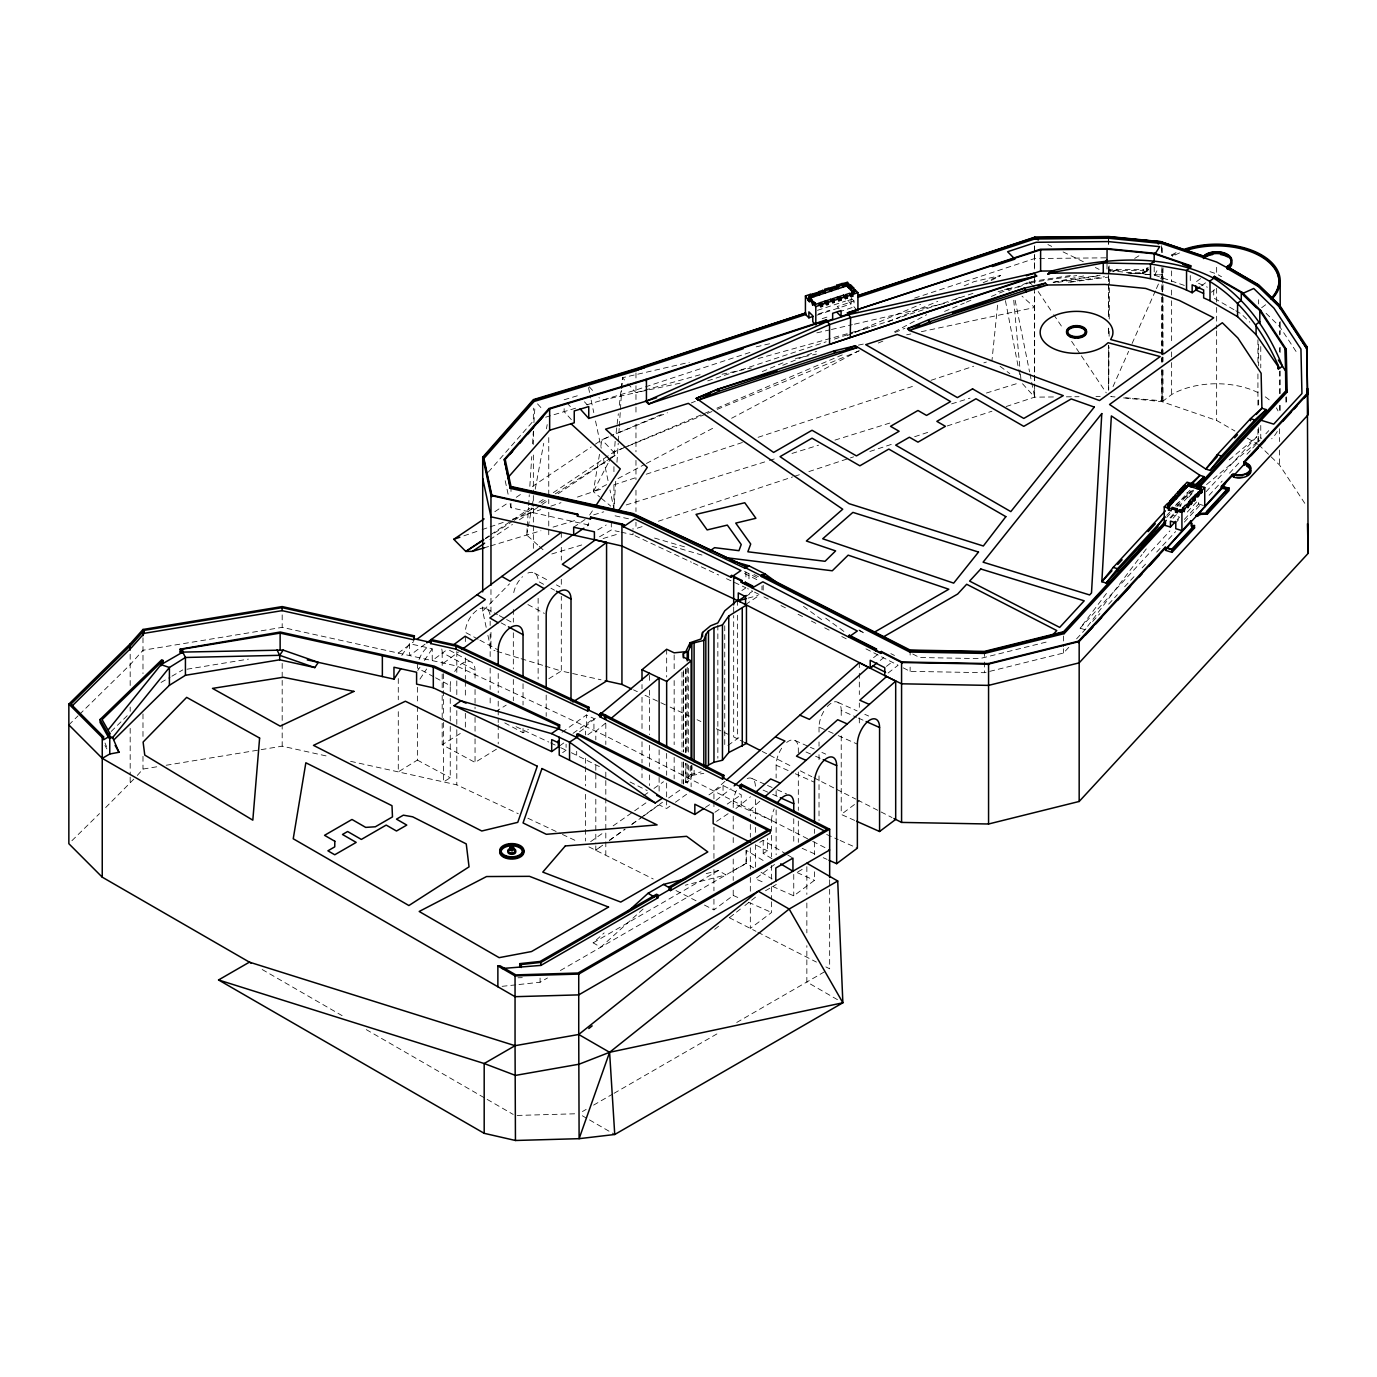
<?xml version="1.0" encoding="UTF-8"?>
<svg xmlns="http://www.w3.org/2000/svg" width="1377" height="1377" viewBox="0 0 1377 1377"><rect width="100%" height="100%" fill="white"/><g stroke="black" fill="none" stroke-linecap="round" stroke-linejoin="round"><path stroke-width="0.75" stroke-dasharray="5 3.75" d="M1034.592 283.042L1034.592 278.756M1034.626 255.244L1034.609 270.202L1034.643 254.263M1034.626 246.69L1034.626 253.093L1034.643 245.76M1108.605 271.82L1108.623 265.365M1162.016 370.895L1161.878 400.776L1123.563 397.643M1162.068 362.358L1162.395 294.076M1162.412 291.941L1162.463 281.269M1162.463 279.135L1162.395 269.272M1108.657 390.018L1108.657 345.231L1108.657 390.018L1109.036 347.004M1109.122 336.263L1109.156 329.809M1109.242 319.068L1109.569 276.089M537.736 544.965L526.702 535.033L527.116 528.716M527.253 526.599L528.475 507.562M528.613 505.445L529.284 494.825M529.835 486.322L531.746 456.596M532.555 443.859L533.381 431.104M533.915 422.619L535.016 405.63M615.726 481.296L613.935 508.767L609.994 489.954M616.965 462.259L618.221 443.239M618.359 441.122L619.185 428.454M619.323 426.336L620.287 411.534M620.425 409.417L621.681 390.397M621.819 388.28L622.507 377.728L689.361 362.289M997.585 305.143L992.008 360.189L983.866 362.857M615.158 441.328L613.935 458.248M616.139 432.843L618.342 413.771M619.323 405.286L621.027 390.448M621.285 388.314L622.507 377.728L626.535 382.186M599.494 454.307L593.332 491.658L599.666 496.925M600.871 445.993L601.904 439.779L613.781 434.719L601.904 439.779L592.971 445.769M526.702 535.033L527.873 528.785M528.252 526.702L531.729 507.958M532.124 505.875L533.674 497.545M535.223 489.196L543.726 443.36M546.428 428.781L547.203 424.615M1154.597 275.211L1158.401 267.981M1109.69 272.612L1110.499 269.858L1143.616 269.324L1142.669 273.541L1142.652 272.612L1128.056 273.214M1129.966 273.662L1142.394 273.472L1143.616 269.324M1143.598 272.543L1142.394 273.472L1142.652 272.612M1142.394 273.472L1144.287 272.818L1144.511 271.062M1143.34 273.403L1145.457 271.458M1144.287 271.82L1146.163 271.682L1147.041 267.758L1148.108 267.895M1146.163 271.183L1147.041 267.758M1147.11 270.615L1148.108 267.396M1145.216 272.25L1147.11 271.114L1147.936 267.379M1113.012 386.61L1128.624 351.324M1132.101 343.475L1155.544 290.547M1156.422 288.585L1159.882 280.753M1160.759 278.791L1162.498 274.866L1154.029 274.712L1162.498 274.866M690.152 766.197L690.152 774.717L685.746 782.618L685.746 763.306M687.209 763.925L687.209 783.238L691.822 775.44L691.822 766.92M608.049 463.274L593.332 491.658L577.152 497.183M609.03 461.398L613.935 451.931L621.853 448.575M401.791 655.469L409.606 643.713L432.24 648.722L432.24 660.599L445.408 650.856M417.713 670.565L419.951 667.208M424.409 660.478L432.24 648.722M419.951 679.085L426.646 668.998M589.649 514.998L593.177 509.679M587.996 524.809L587.256 525.911L588.668 524.964L588.668 521.005M1085.024 629.702L1080.102 628.187L1108.588 590.63M1087.623 626.294L1141.998 554.587M1143.289 552.883L1147.161 547.753M488.336 472.087L533.347 420.914L533.347 408.143M105.65 807.559L135.875 777.058M137.287 775.458L142.984 769.072L157.753 766.628M1166.784 515.325L1169.693 512.192M1175.476 505.91L1189.969 490.212M1166.68 517.425L1171.018 512.726M1176.801 506.461L1191.26 490.78M1193.601 490.78L1180.571 504.894L1180.571 506.375L1175.665 504.86L1193.498 489.885M1188.626 497.286L1194.427 491.004M1173.445 514.103L1169.176 518.733L1169.985 517.494M1170.794 518.096L1173.393 515.273L1179.555 517.167L1176.939 519.99M1173.032 518.286L1176.939 514.051M1175.786 522.761L1178.626 519.663M1080.102 628.187L1169.882 530.92M1187.267 512.089L1198.851 499.541M1206.097 491.692L1256.771 436.767L1261.693 438.282M1184.34 519.439L1198.592 503.982L1198.592 500.023M903.26 667.862L910.128 671.356L984.4 672.699L1063.509 653.025L1069.327 646.725M1076.607 638.842L1086.797 627.792M1092.615 621.492L1099.896 613.591M1108.64 604.142L1117.367 594.675M1124.648 586.774L1134.837 575.741M1142.118 567.858L1147.936 561.541M1156.68 552.074L1175.597 531.574M1184.34 522.107L1201.811 503.173M1209.092 495.29L1222.191 481.089M1229.472 473.206L1241.125 460.589M1246.942 454.272L1251.314 449.539M1252.76 447.973L1260.041 440.072M1265.876 433.772L1268.785 430.622M486.184 627.292L482.707 611.147L509.524 583.814M68.85 724.887L78.041 715.851M79.573 714.353L130.178 664.643L142.984 650.254L282.182 627.361L456.803 666.038L605.811 736.006L810.846 840.435M111.158 731.48L127.786 715.145M71.914 840.693L99.505 813.583M643.093 909.009L600.751 947.204L593.16 942.832L604.142 932.935M724.973 781.344L713.94 791.087L713.94 799.572M715.988 800.398L730.98 788.694M735.955 808.471L750.517 796.767M759.777 801.259L750.327 809.607L750.327 815.976M685.746 782.618L687.14 781.413M605.553 723.097L595.811 731.325L595.811 739.81M1229.196 459.918L1256.771 436.767M1206.545 484.584L1260.075 439.659M595.329 718.278L585.466 726.454L585.466 734.939M714.663 929.355L719.689 925.378M729.758 917.443L734.802 913.485M736.471 912.159L743.184 906.875M744.871 905.55L749.897 901.574M751.584 900.248L758.297 894.964M873.552 657.672L878.56 653.782M880.23 660.409L883.569 657.827M886.444 666.382L893.105 661.201M888.113 673.009L898.114 665.229L862.673 647.19M1261.642 307.76L1265.756 304.661M1258.044 392.617A63.549 36.697 0 0 0 1171.638 394.545L1162.119 401.74L1162.119 369.759M704.456 905.068L713.94 909.887L733.218 895.446L733.218 889.008M774.528 864.463L755.405 878.801L764.992 883.053M854.652 820.417L841.227 814.444L859.317 800.88M771.568 901.78L771.568 912.486L750.327 928.408L750.327 902.951M772.669 886.461L793.754 895.842L814.478 880.316L814.478 871.779M1200.572 278.584L1195.873 282.061L1207.371 287.208M1201.484 285.814L1206.562 282.044M1211.364 292.165L1214.738 289.669M398.28 653.077L413.702 641.665M425.097 644.126L409.606 655.59L409.606 643.713M443.549 663.112L458.489 652.061M595.811 845.891L595.811 850.125L602.713 845.185M609.598 840.228L625.089 829.092M631.991 824.152L638.876 819.195M640.598 817.955L657.827 805.579M595.811 850.125L602.661 845.237M609.512 840.366L624.9 829.367M631.75 824.479L642.009 817.163M643.73 815.941L659.118 804.943L666.657 808.471L673.646 803.497M675.401 802.24L691.116 791.035M562.057 732.271L586.413 714.973L593.935 718.519L593.935 730.43L586.981 735.37M573.039 733.339L593.935 718.519M563.795 742.943L558.58 746.661L566.085 750.207L566.085 744.251M579.459 731.841L586.413 726.901L586.413 714.973M562.659 752.634L566.085 750.207M643.782 795.579L649.049 791.878M653.989 788.419L663.507 781.757M590.664 841.622L604.503 831.915M613.161 825.856L649.496 800.381M727.917 745.405L738.829 737.745M659.549 804.357L662.492 802.275M668.585 798.006L680.238 789.847M573.675 527.219L585.328 519.301M494.825 511.71L509.111 502.123M516.237 497.321L521.59 493.723M532.314 486.529L591.198 446.974M485.444 538.252L489.007 535.86M490.797 534.655L530.059 508.285M538.975 502.278L544.328 498.698M553.261 492.691L613.935 451.931L625.846 447.026M489.851 539.646L512.433 524.465M519.387 519.783L540.386 505.634M542.159 504.447L549.199 499.713M558.012 493.792L609.082 459.419M610.837 458.231L616.121 454.668L601.904 439.779M745.559 604.572L758.383 595.966M749.467 593.349L752.668 591.215L747.608 588.65M708.931 794.873L723.045 785.492L741.222 794.753L741.222 804.977M705.403 807.438L714.233 801.569M714.904 812.258L720.171 808.764M727.194 804.099L741.222 794.753M716.66 821.312L728.949 813.136M741.876 590.544L745.473 588.203M745.559 596.654L751.962 592.454M485.496 538.768L492.656 534.156M494.446 533.002L512.347 521.487M514.137 520.334L533.811 507.665M540.972 503.053L546.342 499.593M555.292 493.844L608.961 459.281M610.751 458.128L616.121 454.668M417.369 706.521L417.369 760.087L398.28 771.895L398.28 708.243M496.443 749.191L475.048 762.428L442.189 744.716L461.777 732.598M495.513 711.72L506.202 705.11M548.821 678.723L561.3 671.012L601.026 679.808M450.245 726.367L450.245 777.781L443.549 781.912L443.549 718.278M504.774 722.891L523.036 732.736L528.372 729.431M1112.909 271.768L1120.155 267.327M1134.665 258.428L1140.104 255.089M765.492 890.764L776.284 884.482M797.868 871.899L805.046 867.699M161.04 682.458L170.094 677.243M171.901 676.193L182.762 669.91M597.79 529.852L606.241 524.981M599.477 536.806L611.302 529.973L619.202 531.729M690.152 774.717L701.048 771.895M759.777 842.311L763.202 840.314L785.94 853.929M593.16 942.832L718.381 870.539L725.972 874.911L685.316 885.187M518.974 984.503L540.077 982.249L547.461 977.98M560.405 970.51L746.059 863.327L753.667 867.871M771.946 858.646L763.202 853.413L767.54 850.917L767.54 838.438M582.454 1111.549L586.172 1109.397M593.607 1105.111L612.18 1094.371M614.039 1093.304L718.14 1033.215M736.729 1022.474L825.942 970.974M732.289 871.28L746.3 863.465L746.3 850.366L764.734 861.4M606.586 484.618L593.332 491.658L603.505 488.301M617.946 478.594L644.47 464.514M646.364 463.498L714.56 427.318M731.6 418.264L858.508 350.911M894.499 331.805L926.704 314.713M955.122 299.635L962.695 295.607M991.113 280.529L1000.58 275.503L974.055 281.631L964.158 285.831M661.287 414.546L615.76 433.893L667.484 412.756M762.238 371.635L785.992 361.549M847.354 335.472L853.292 332.941M855.272 332.098L920.611 304.334M623.833 447.732L708.948 411.551M716.866 408.194L843.55 354.354M895.016 332.477L904.913 328.277M944.519 311.443L964.313 303.043M966.293 302.2L972.231 299.67M1027.328 282.664L1008.498 290.685M1017.861 287.38L1029.221 282.681L1033.301 286.95M691.34 402.927L695.316 401.292M782.756 365.249L816.544 351.342M888.079 321.857L937.771 301.374M983.195 282.664L1000.58 275.503M627.843 446.2L705.351 414.27M707.33 413.444L715.283 410.174M717.279 409.348L862.346 349.569M878.251 343.028L884.223 340.567M991.371 296.416L1012.611 287.655L1004.453 289.549M691.822 775.44L703.802 773.323M463.894 535.825L480.074 530.317M482.105 529.629L488.164 527.546M490.195 526.857L504.343 522.021M512.433 519.267L540.748 509.61M550.852 506.151L560.973 502.708M817.456 310.341L845.547 301.081M847.75 300.634L851.812 299.291M857.32 310.307L854.015 306.951L854.015 301.012L837.164 306.572L841.072 310.531M818.42 313.973L829.642 310.273M816.905 315.161L851.003 303.921L851.003 299.962M839.041 311.89L854.015 306.951M822.155 318.672L829.642 316.211M749.88 352.443L635.967 390.001L586.843 404.804M914.638 298.103L1034.643 258.532L1108.657 257.809M707.709 380.861L826.166 341.789M834.324 339.103L852.707 333.027M854.756 332.356L899.68 317.536M901.728 316.865L973.212 293.301M613.66 484.945L636.036 477.578M646.209 474.222L745.886 441.346M758.09 437.318L914.707 385.68M930.99 380.31L973.694 366.213M642.078 526.599L635.967 528.613L635.967 522.21M658.344 521.229L792.584 476.958M794.632 476.287L800.726 474.273M808.867 471.588L853.62 456.837M869.885 451.467L894.293 443.428M914.638 436.716L930.904 431.345M947.187 425.975L991.922 411.224M1006.174 406.525L1034.643 397.144L1055.798 396.937M626.208 504.946L767.419 461.088M769.468 460.452L777.644 457.904M791.982 453.446L818.575 445.184M834.944 440.106L890.213 422.928M951.593 403.857L970.01 398.142M986.397 393.047L1019.135 382.875M564.14 399.76L578.667 395.388M545.671 417.197L576.843 407.816M484.532 547.719L488.542 546.514M490.556 545.912L540.903 530.765M553.072 527.098L577.411 519.766M593.642 514.878L603.78 511.814M551.816 553.967L582.609 544.69M603.126 538.51L619.547 533.553M700.118 374.733L635.967 392.617L601.542 400.363L598.978 397.54M758.073 358.588L869.816 327.451M998.118 291.7L1012.611 287.655M748.141 598.134L758.004 595.432M706.194 873.62L718.381 870.539M1046.107 642.112L979.77 658.602L919.612 657.517L912.4 653.851M756.231 346.849L770.862 343.475M816.836 332.855L829.367 329.964M831.45 329.482L852.346 324.662M854.446 324.18L948.46 302.475M680.031 383.202L635.967 392.617L627.895 383.684M721.996 374.251L751.377 367.986M795.441 358.571L816.423 354.096M858.387 345.128L864.687 343.785M906.651 334.835L910.851 333.94M921.333 331.702L1034.643 307.501L1022.044 296.158M1053.061 282.337L1085.902 275.469M186.997 669.222L248.376 659.118M166.187 765.251L282.182 746.179L327.795 756.283M1057.846 282.388L1100.12 275.486M1070.411 275.538L1029.239 281.855L1029.239 282.853L1076.762 275.555M1053.612 282.285L1100.137 275.245M1068.414 282.165L1104.423 276.708M1070.531 282.147L1108.657 277.052M502.106 986.328L516.874 984.744M1148.057 270.047L1147.11 271.114M1146.163 270.684L1148.057 269.548M1148.246 269.393L1146.387 270.46L1148.263 269.858M517.993 977.79L522.279 977.653M517.167 1115.439L576.602 1113.752M1108.588 274.109L1108.485 270.753L1143.616 270.322M1066.366 396.834L1072.717 396.765M1074.817 396.748L1079.052 396.714M1095.972 396.542L1100.206 396.507M1145.664 274.591L1151.981 274.694L1145.561 274.574M1108.485 269.754L1110.499 269.858L1110.499 270.839M1109.053 270.632L1148.057 274.471M1123.563 397.884L1161.878 401.654L1216.648 420.467L1234.911 431.001M1147.041 268.257L1147.936 268.377M615.089 515.807L629.874 519.095M510.11 503.603L511.005 507.752L588.668 524.964M621.182 532.159L633.007 534.775L633.007 528.389M350.601 761.326L456.803 784.856L518.251 813.704M654.54 538.046L687.398 547.702M672.01 546.256L702.804 555.31M487.923 635.365L490.969 649.479L494.98 650.719M496.994 651.338L519.095 658.103M521.108 658.705L543.209 665.47M545.223 666.089L561.3 671.012L561.3 596.361M1198.592 503.982L1204.737 505.875M1181.001 505.325L1177.955 504.395L1177.955 510.333M1209.935 271.63L1216.648 273.937L1216.648 264.849M1184.323 285.418L1154.201 275.073L1154.201 266.553M837.973 702.39L857.148 710.911M864.808 714.319L868.646 716.023M827.25 706.573A18.194 9.054 -66 0 1 841.227 710.446L856.563 717.262M858.473 718.123L864.24 720.687M823.756 711.375A18.194 9.054 -66 0 0 819.022 727.09L826.699 730.498M828.61 731.359L836.287 734.767M838.197 735.611L857.372 744.131M795.063 740.499L808.488 746.472M810.399 747.315L814.237 749.019M821.914 752.427L825.752 754.131M805.993 751.98L813.652 755.388M815.58 756.231L821.329 758.796M781.671 748.193A18.194 9.054 -66 0 0 776.129 765.199L793.376 772.876M795.304 773.736L814.478 782.256M752.169 778.607L765.578 784.58M767.505 785.441L775.165 788.849M777.093 789.692L786.68 793.961M763.082 790.088L770.741 793.496M772.669 794.357L778.418 796.904M826.699 834.496L838.197 839.609M840.125 840.469L857.372 848.146M736.471 790.381A18.194 9.054 -66 0 0 733.218 803.325L771.568 820.365L771.568 833.223M802.154 848.335L815.58 854.291M823.239 857.699L827.078 859.403M797.214 872.639L814.478 880.316M733.218 895.446L740.895 898.854M748.554 902.262L771.568 912.486M634.952 535.705L691.409 562.212M693.354 563.124L718.656 575.001M726.454 578.667L745.921 587.807M633.506 689.86L637.344 691.684M645.056 695.299L668.172 706.16M670.1 707.055L689.378 716.109M697.072 719.723L700.927 721.531M716.35 728.76L729.827 735.094M516.031 726.677L548.735 742.031M550.662 742.926L556.428 745.645M527.856 818.213L560.508 833.55M562.418 834.445L577.789 841.657M588.926 846.889L653.232 878.974M571.386 752.72L599.563 766.696M1047.914 244.555L1051.718 246.397M1063.096 251.905L1083.957 262.026M1095.335 267.534L1099.121 269.376M753.976 574.502L759.691 577.359M744.509 571.507L759.863 579.149M744.509 573.486L757.952 580.182M859.041 630.511L864.567 633.265L859.041 629.926M630.046 781.981L647.19 790.57M756.283 845.271L767.54 850.917M754.493 592.127L759.984 594.898M890.833 653.61L894.482 655.469M763.874 596.878L769.571 599.77M780.983 605.587L786.68 608.479M798.075 614.28L803.772 617.189M811.38 621.061L817.077 623.97M824.668 627.826L830.365 630.735M841.777 636.535L847.475 639.444M744.647 742.496L733.683 736.919L733.683 615.519M762.187 751.429L767.918 754.338M769.829 755.319L792.739 766.989M800.381 770.879L811.828 776.714M813.738 777.678L834.737 788.384M836.648 789.348L855.754 799.073M857.664 800.054L892.038 817.559M812.723 841.381L829.66 850.005M676.004 890.558L696.865 901.195M729.259 917.684L755.99 931.3M757.866 932.263L816.441 962.093M825.873 966.895L829.66 968.823L829.66 888.199M534.5 573.09L549.113 580.956M556.411 584.898L560.06 586.86M543.622 584.296L538.132 581.335A18.194 10.138 -61.7 0 0 525.721 574.175M550.92 588.22L554.57 590.199M527.925 604.572L544.363 613.419M486.529 608.72L497.476 614.624M499.317 615.605L504.791 618.548M506.616 619.547L513.914 623.471M501.125 622.869L506.598 625.829M478.129 639.221L465.34 632.336A18.194 10.138 -61.7 0 1 477.75 609.804A18.194 10.138 -61.7 0 1 490.16 616.965M479.953 640.202L498.216 650.03M449.504 650.254L471.416 662.062M441.759 649.015A18.194 10.138 -61.7 0 1 442.189 652.612L475.048 670.306L475.048 681.013M433.807 676.813L417.369 667.965A18.194 10.138 -61.7 0 1 417.799 663.852M435.631 677.794L450.245 685.66L450.245 696.383M417.369 760.087L450.245 777.781M1218.249 274.866L1221.485 276.725M1179.573 252.92A62.326 35.991 0 0 0 1172.515 256.432L1171.638 254.952L1172.515 255.451A62.326 35.991 0 0 1 1177.714 252.766M1233.93 309.653L1213.722 297.983L1213.722 288.086M1235.771 310.72L1241.279 313.887L1249.834 322.201M1247.149 438.075L1257.924 444.289M837.457 999.668L806.853 981.99L806.853 945.672M582.333 1115.766L587.738 1118.899M589.528 1119.931L614.744 1134.493M262.164 969.494L342.116 1015.658M366.282 1029.617L485.289 1098.33M487.165 1099.397L513.191 1114.423M787.696 854.979L792.945 858.112M761.051 872.295L772.101 878.905M825.701 618.153L844.721 632.026M803.48 606.379L824.221 621.509M1000.115 366.316L1009.84 373.666M601.25 498.233L610.768 506.134M539.302 546.376L545.602 552.057M1266.1 313.354L1279.543 326.401L1297.909 354.285M1258.647 444.719L1279.543 465.013L1305.947 505.084M1031.941 284.574L1029.239 281.855L1034.661 287.328M851.003 297.983L854.015 301.012M848.697 301.597L851.003 303.921M1022.526 383.735L1034.643 397.144L1034.643 292.595M589.201 386.713L592.575 390.431M584.433 401.774L587.308 404.958M567.031 402.945L572.798 409.33M571.352 419.624L564.14 411.637L564.14 403.719M537.529 403.857L543.14 410.071M1038.172 291.528L1052.51 312.854M1053.698 314.627L1063.268 328.862M1071.616 341.307L1106.265 392.858M104.962 745.508L106.872 748.899M105.013 742.978L106.597 746.644M505.204 480.745L508.337 495.29M588.513 387.557L590.716 398.005M591.146 400.105L593.78 412.635M595.535 421.001L601.233 448.162M603.419 458.61L608.238 481.606M1015.142 300.289L1029.566 371.876M1029.979 373.976L1031.253 380.293M1031.683 382.393L1034.643 397.144L1034.643 384.338M1005.434 300.616L1018.36 367.59M1018.756 369.69L1019.961 375.955M1013.747 300.272L1020.237 371.738M1020.426 373.838L1020.994 380.138M1285.929 397.316L1286.118 405.526M1161.981 247.636L1162.102 253.506M1109.139 265.864L1109.242 271.957M1108.605 274.952L1108.605 281.338M1108.605 283.473L1108.623 317.571L1108.657 264.212M1108.623 328.225L1108.64 334.611M1034.592 288.327L1034.626 373.666M1034.626 375.801L1034.643 382.204M1286.256 396.783L1286.256 405.303M1280.197 321.616L1280.197 334.508M1280.197 347.383L1280.197 353.837M1280.197 371.015L1280.197 394.631M1280.197 405.372L1280.197 413.961M1279.543 322.149L1279.543 334.938M1279.543 347.727L1279.543 351.996M1279.543 371.188L1279.543 394.648M1279.543 405.303L1279.543 413.84M1279.543 428.763L1279.543 441.569M1279.543 450.09L1279.543 465.013M1260.764 346.539L1260.764 367.866M1260.764 425.441L1260.764 438.23M1258.647 299.721L1258.647 303.973M1258.647 344.491L1258.647 365.817M1258.647 399.932L1258.647 406.335M1258.647 427.662L1258.647 442.585M1257.924 339.809L1257.924 363.27M1257.924 373.924L1257.924 408.04M1257.924 429.366L1257.924 442.172M1216.648 288.241L1216.648 305.315M1216.648 307.432L1216.648 328.759M1216.648 330.893L1216.648 420.467M1190.279 275.572L1190.279 283.49M1187.077 492.329L1187.077 498.422M1172.515 255.451L1172.515 256.432M1171.638 270.873L1171.638 281.528M1171.638 290.065L1171.638 298.585M1171.638 300.72L1171.638 343.372M1171.638 351.91L1171.638 360.43M1171.638 362.564L1171.638 394.545M1163.014 267.706L1163.014 282.629M1163.014 284.764L1163.014 295.418M1163.014 297.552L1163.014 355.128M1163.014 357.263L1163.014 361.531M1163.014 370.069L1163.014 402.05M1162.119 269.531L1162.119 278.051M1162.119 286.588L1162.119 295.108M1162.119 297.243L1162.119 354.818M1162.119 356.953L1162.119 361.222M1161.878 248.153L1161.878 252.507M1161.878 267.551L1161.878 282.578M1161.878 284.729L1161.878 295.487M1161.878 297.174L1161.878 362.082M1161.878 369.673L1161.878 401.654M1161.551 245.726L1161.551 253.643M1108.657 328.174L1108.657 336.711M1107.005 264.04L1107.005 270.426M1063.509 636.002L1063.509 646.639M1063.509 648.774L1063.509 653.025M1034.643 278.722L1034.643 283.008M984.4 651.407L984.4 659.927M984.4 662.062L984.4 672.699M910.128 650.064L910.128 658.585M910.128 667.088L910.128 671.356M859.317 662.63L859.317 671.133M859.317 673.267L859.317 694.542M859.317 703.045L859.317 707.296M859.317 717.933L859.317 726.436M841.227 710.446L841.227 716.815M841.227 735.92L841.227 814.444M829.66 879.714L829.66 886.082M819.022 727.09L819.022 733.459M819.022 741.945L819.022 746.196M819.022 754.682L819.022 763.168M819.022 775.905L819.022 820.485M814.478 829.143L814.478 833.412M814.478 841.932L814.478 854.738M806.853 866.649L806.853 894.413M806.853 902.968L806.853 932.866M798.316 752.823L798.316 748.572A18.194 9.054 -66 0 0 784.356 744.699M798.316 772.015L798.316 810.382M798.316 821.036L798.316 842.363M793.754 818.73L793.754 844.428M793.754 874.412L793.754 895.842M776.129 765.199L776.129 778.005M776.129 790.794L776.129 799.314M776.129 809.969L776.129 854.738M771.568 835.357L771.568 856.787M771.568 865.358L771.568 884.636M771.568 886.771L771.568 899.629M763.185 585.105L763.185 592.798M763.202 840.314L763.202 853.413M761.98 586L761.98 589.958M755.405 799.538L755.405 818.816M755.405 827.388L755.405 833.808M755.405 844.514L755.405 868.078M750.327 824.462L750.327 837.182M750.327 847.802L750.327 869.007M750.327 877.493L750.327 892.348M748.985 573.744L748.985 581.662M745.921 571.954L745.921 579.872M746.059 850.229L746.059 863.327M737.366 600.355L737.366 606.758M737.366 615.261L737.366 738.778M733.683 606.999L733.683 613.402M733.218 803.325L733.218 807.611M733.218 816.182L733.218 829.023M733.218 837.595L733.218 846.167M733.218 859.024L733.218 880.437M724.75 625.795L724.75 747.625M723.045 785.492L723.045 795.717M717.847 625.072L717.847 758.193M713.94 801.689L713.94 810.175M713.94 827.147L713.94 858.973M713.94 869.575L713.94 890.799M713.94 899.284L713.94 909.887M694.111 770.242L694.111 774.511M691.891 765.182L691.891 773.719M691.116 765.405L691.116 786.749M688.345 668.344L688.345 754.303M688.345 765.044L688.345 782.239M687.209 667.346L687.037 753.684M685.97 668.809L685.97 752.513M685.97 763.237L685.97 782.566M685.746 668.878L685.746 752.565M683.577 672.183L683.577 751.205M683.577 761.877L683.577 783.238M683.371 670.668L683.371 752.049M683.371 762.755L683.371 784.167M681.994 672.165L681.994 751.394M681.994 762.101L681.994 783.513M674.162 654.953L674.162 672.045M674.162 680.582L674.162 744.647M674.162 757.453L674.162 778.814M666.675 649.255L666.675 677.019M666.657 753.408L666.675 775.251M666.657 783.065L666.657 797.885M666.657 800.003L666.657 808.471M659.118 749.88L659.118 768.951M659.118 777.42L659.118 792.24M649.496 675.418L649.496 681.77M649.496 690.238L649.496 734.716M649.496 745.301L649.496 766.49M649.496 774.958L649.496 785.544M642.009 684.558L642.009 688.793M642.009 697.278L642.009 729.035M642.009 741.755L642.009 762.927M642.009 765.044L642.009 777.747M635.967 372.978L635.967 383.615M635.967 385.749L635.967 404.924M635.967 407.058L635.967 415.596M635.967 424.116L635.967 451.845M635.967 460.366L635.967 479.557M635.967 490.229L635.967 511.555M613.935 466.665L613.935 472.982M613.935 485.616L613.935 506.667M611.302 522.055L611.302 529.973M605.811 723.527L605.811 744.492M605.811 772.067L605.811 778.435M605.811 780.552L605.811 854.807M595.811 765.268L595.811 790.725M595.811 799.211L595.811 843.757M585.466 758.279L585.466 764.648M585.466 766.765L585.466 785.871M585.466 794.357L585.466 841.02M576.688 751.274L576.688 755.233M561.3 532.4L561.3 538.786M561.3 547.323L561.3 560.112M561.3 579.304L561.3 587.841M548.752 437.593L548.752 497.304M548.752 499.438L548.752 503.707M548.752 512.244L548.752 537.822M546.187 695.058L546.187 716.281M540.077 978.083L540.077 982.249M538.132 598.324L538.132 678.964M533.347 431.569L533.347 444.375M533.347 455.03L533.347 493.414M533.347 495.548L533.347 506.22M533.347 508.354L533.347 548.872M523.036 683.698L523.036 705.024M523.036 728.467L523.036 732.736M513.328 609.426L513.328 622.163M513.328 632.783L513.328 668.861M513.328 679.481L513.328 700.704M511.005 486.477L511.005 494.98M511.005 503.5L511.005 507.752M498.216 673.491L498.216 692.665M498.216 701.203L498.216 722.512M498.216 724.646L498.216 743.821M490.969 589.563L490.969 613.109M490.969 632.37L490.969 649.479M490.16 621.234L490.16 625.502M490.16 634.022L490.16 657.483M490.16 668.138L490.16 689.447M490.16 697.984L490.16 706.504M482.707 606.878L482.707 611.147M475.048 689.584L475.048 708.862M475.048 717.434L475.048 736.712M475.048 738.864L475.048 762.428M465.34 636.587L465.34 642.99M465.34 657.913L465.34 679.222M465.34 681.357L465.34 698.414M465.34 713.338L465.34 728.261M456.803 651.493L456.803 672.406M456.803 680.892L456.803 695.746M456.803 710.601L456.803 727.572M456.803 729.69L456.803 784.856M450.245 698.518L450.245 724.233M443.549 673.714L443.549 688.569M443.549 690.686L443.549 716.143M442.189 652.612L442.189 665.452M442.189 674.024L442.189 693.302M442.189 695.454L442.189 721.152M442.189 723.304L442.189 744.716M417.369 687.243L417.369 704.387M398.28 678.534L398.28 699.757M282.182 614.882L282.182 627.361M282.182 663.421L282.182 678.276M282.182 680.393L282.182 746.179M142.984 637.775L142.984 673.594M142.984 713.906L142.984 737.246M142.984 756.334L142.984 769.072M130.178 654.247L130.178 685.849M130.178 707.072L130.178 711.324M130.178 728.295L130.178 774.958M130.178 777.093L130.178 783.444M1171.638 254.952A63.549 36.697 0 0 1 1176.939 252.215M1277.288 431.431A63.549 36.697 0 0 1 1271.728 438.764M1265.256 396.834A63.549 36.697 0 0 1 1271.642 402.067M1276.341 407.867A63.549 36.697 0 0 1 1278.011 410.914M747.195 778.504A18.194 9.054 -66 0 1 755.405 786.68M771.568 820.365A18.194 9.054 -66 0 1 774.167 808.867M419.038 659.514A18.194 10.138 -61.7 0 1 426.56 647.93M454.668 671.546A18.194 10.138 -61.7 0 1 467.887 661.287A18.194 10.138 -61.7 0 1 475.048 670.306M450.245 685.66A18.194 10.138 -61.7 0 1 450.658 681.563M513.741 592.592A18.194 10.138 -61.7 0 1 522.52 576.67M1108.657 239.564L1108.64 246.018L1108.657 239.564M1115.043 396.937L1110.791 396.593L1115.043 397.041"/><path stroke-width="1.5" d="M1307.668 394.889L1307.548 388.211L1307.238 394.82L1304.363 397.953M1191.811 523.088L1191.535 526.496L1190.795 520.988L1165.63 549.371L1222.656 487.596L1221.382 487.854L1221.382 486.374L1232.467 474.359L1236.391 474.824A11.326 6.541 0 0 0 1248.939 471.519A11.326 6.541 0 0 0 1246.684 463.67L1243.81 462.052L1307.238 393.34M746.454 605.037L728.76 616.035L722.46 624.951L713.975 627.637L708.501 630.941L705.833 634.418L705.833 767.987L708.501 764.992L713.975 762.256L722.46 760.242L728.76 752.496L746.454 743.425L746.454 605.037L737.366 600.355L724.75 610.82L717.847 622.92L710.532 625.829L702.545 632.473L701.048 638.997L690.152 642.698L685.746 651.7L674.162 652.818L666.675 649.255L642.009 669.738L642.009 680.324M703.802 766.886L703.802 640.443L705.833 634.418M430.622 640.58L431.07 639.548L456.803 645.245L588.977 707.313L588.977 710.291L587.686 711.031L455.89 649.135L430.622 643.541L430.622 640.58L455.89 646.174L587.686 708.071L588.977 707.313M430.622 643.541L431.07 639.548M683.371 657.827L683.371 653.541L688.345 651.149L691.822 643.42L703.802 640.443M893.931 818.523L901.574 822.413L988.566 823.997L1079.172 801.466L1308.15 553.365L1307.1 346.935L1279.543 305.126L1258.647 284.815L1227.423 266.794A15.25 8.813 0 0 0 1227.423 254.332A15.25 8.813 0 0 0 1205.856 254.332L1203.55 256.07L1161.706 242.025L1161.706 243.505L1216.648 262.043L1227.389 267.861M72.482 705.592L131.762 647.328L144.241 633.317L282.096 610.648L413.754 639.806L414.391 635.847L282.182 606.568L142.984 629.461L130.178 643.851L68.85 704.095L68.85 843.705L102.242 877.166L250.993 963.057M413.754 639.806L414.391 635.847M279.686 659.807L279.686 655.314L283.163 650.099L318.311 662.354L314.834 667.587L279.686 659.807L185.43 675.298L169.405 685.298L114.188 739.552M307.26 659.91L393.96 679.119L400.673 669.033M624.056 524.861L623.42 526.72L624.056 524.861L622.404 524.086L590.75 517.063L590.423 519.043L577.428 516.168L577.755 514.189L491.796 495.152L483.654 457.284L534.035 400.019L636.398 369.174L805.631 313.044L805.631 314.524L636.157 370.413L644.264 367.745L644.264 366.265M577.428 516.168L577.755 514.189M595.535 506.134L620.287 468.903L571.025 423.789M590.423 519.043L590.75 517.063M618.118 511.246L647.276 467.371L605.57 429.159L688.345 403.358L842.707 509.232L806.371 541.006L835.615 550.903L825.047 561.3L747.849 551.781L750.723 544.018L735.731 523.105L755.904 518.286L744.768 502.76L696.039 514.396L707.158 529.921L727.331 525.102L741.239 544.517L738.95 550.68L714.577 547.667L709.895 550.989M1196.63 486.563L1197.542 485.255L1193.601 484.033L1191.811 485.065L1196.63 486.563L1196.63 488.542L1197.542 485.255M1135.767 554.776L1164.254 517.218M1165.407 510.867L1113.236 567.393L1101.841 581.714L1106.127 583.039L1158.005 526.823M1106.127 583.039L1117.522 568.701L1165.338 516.891M1221.485 456.062L1217.216 454.737L1217.216 456.716L1205.804 469.075L1210.09 470.4L1221.485 456.062L1254.791 419.968L1266.203 409.589L1261.917 408.28L1250.523 418.642L1217.216 454.737L1205.804 469.075L1109.552 404.494L1222.328 322.752L1237.889 338.019L1261.125 373.27L1261.917 408.28L1256.22 414.46M108.353 729.707L161.04 664.643L182.762 652.096L283.163 650.099M1182.998 510.024L1182.998 507.734L1185.339 505.204L1187.886 505.445L1184.805 508.784L1184.151 511.745L1184.151 509.92L1181.827 509.49L1177.404 510.936L1177.404 512.76L1175.545 512.192L1177.008 511.056L1177.008 508.819L1172.12 507.321L1171.052 510.815L1168.419 510.006L1169.486 506.891L1167.558 506.306L1167.558 508.147L1169.486 508.733L1169.486 506.891M1168.419 510.006L1169.486 508.733M482.707 591.886L482.707 457.198L533.347 399.623L635.967 368.709L805.631 313.044M491.796 495.152L491.796 496.632L483.654 458.765L534.035 401.499L636.398 370.654L636.398 369.174M777.282 582.832L765.182 574.002L748.985 565.827L745.267 568.374L632.542 515.446L510.178 488.336L504.257 459.367L548.958 408.539L646.002 379.312L826.338 319.843L826.785 321.788L646.433 401.068L588.754 418.436L580.096 408.866M505.204 463.722L505.204 459.47L549.647 408.935L646.433 379.777L826.785 320.29M509.851 454.496L512.64 451.329M519.628 443.377L522.417 440.21M528.011 433.858L533.605 427.507M537.787 422.739L543.381 416.388M507.975 477.595L549.647 430.226L574.243 422.808L574.243 410.931L588.754 406.559L588.754 418.436M413.754 636.845L282.096 607.67L144.241 630.339L131.762 644.35L70.95 704.112L103.568 736.798L103.568 739.759L108.318 737.022L108.318 734.061L100.091 719.482L161.746 659.772L163.037 660.512L163.037 663.49L161.746 662.75M1179.314 493.534L1176.647 496.426L1176.647 498.302L1174.615 497.527L1174.615 495.634L1177.128 492.914L1179.314 493.534L1179.314 495.41M1182.654 489.851L1180.175 492.536L1180.175 494.481L1178.006 493.861L1178.006 491.916L1180.313 489.42L1182.654 489.851L1182.654 491.796M1185.7 486.511L1183.308 489.093L1183.308 491.073L1181.122 490.47L1181.122 488.491L1183.445 485.978L1185.7 486.511L1185.7 488.491M1175.648 521.401L1170.433 527.047L1164.271 525.153L1164.271 506.891L1167.059 503.879L1168.849 504.911L1168.849 506.753L1188.093 485.909L1188.093 484.084L1190.485 484.824L1191.742 483.62L1187.077 482.191L1184.375 485.117L1184.375 486.942M1172.188 501.469L1169.796 505.72L1167.816 504.877L1169.951 500.918L1172.188 501.469L1172.188 503.139M1175.838 497.355L1173.187 500.23L1173.187 502.054L1171.018 501.417L1171.018 499.593L1173.428 496.994L1175.838 497.355L1175.838 499.18M1167.558 506.306L1168.849 504.911M1186.458 487.665L1188.093 484.084M1052.751 634.9L1056.761 630.563L966.671 584.261L957.669 594.021L883.122 637.052M1111.962 570.749L1101.841 581.714L1111.359 415.923L1199.987 475.375L1204.273 476.683L1195.597 486.081M1117.745 564.484L1122.083 559.785M1148.108 531.591L1155.337 523.759M1191.432 484.635L1199.987 475.375L1190.021 484.446M1234.584 437.886L1237.475 434.753M1210.09 470.4L1266.203 409.589M1166.285 520.386L1063.509 631.75L984.4 651.407L910.128 650.064L761.98 574.622L761.326 576.481L909.767 652.061L984.572 653.421L1064.163 633.644L1165.63 523.69M1197.956 486.081L1286.256 390.397L1285.326 349.328L1285.791 391.154M761.326 574.984L909.767 650.581L984.572 651.941L1064.163 632.163L1165.63 522.21M1197.319 487.871L1287.168 390.534L1287.168 392.015L1198.782 487.785M1194.238 498.681L1190.795 504.55L1190.795 502.794L1189.005 501.762L1189.005 503.517L1189.676 500.643L1192.448 497.631L1194.238 498.681L1194.238 500.832L1192.448 499.799M1204.737 487.527L1202.069 490.436L1202.069 492.346L1199.918 491.692L1201.467 488.095L1198.265 487.114L1198.265 489.042L1200.055 488.009L1200.055 486.081L1204.737 487.527L1204.737 506.874M1186.561 506.168L1189.005 501.762M1197.68 495.29L1195.253 497.923L1195.253 499.731L1193.119 499.059L1193.119 497.269L1195.58 494.601L1197.68 495.29L1197.68 497.097L1201.278 491.744L1198.558 491.692L1195.58 496.391L1195.58 494.601M1199.918 491.692L1201.467 490.023L1188.093 485.909M1170.433 527.047L1170.433 521.108L1175.786 522.761L1175.786 528.699L1181.931 530.593L1181.931 512.33L1184.151 509.92M1187.886 505.445L1187.886 507.717L1190.795 502.794M1194.238 500.832L1195.253 499.731M1202.069 492.346L1201.278 493.207L1201.278 491.744M623.42 526.72L731.049 577.256L731.703 575.397L734.268 576.619L741.842 580.457L741.239 582.351L880.678 653.352L881.28 651.476L901.935 661.993L988.393 663.559L1078.518 641.166L1165.2 547.237L1171.724 549.251L1194.496 525.532L1194.496 528.011L1172.051 552.349L1165.63 550.37L1165.2 547.237L1165.2 548.735M880.678 651.872L901.574 662.509L988.566 664.093L1079.172 641.579L1165.63 547.891L1172.051 549.871L1194.496 525.532M1308.15 393.461L1244.274 462.672L1244.274 465.151M1085.73 634.814L1092.959 627M1095.851 623.867L1101.634 617.602M1117.522 600.389L1130.517 586.292M1139.192 576.911L1142.084 573.779M1149.296 565.947L1159.417 554.983M1206.493 514.051L1206.493 511.573L1227.905 488.387L1221.382 486.374L1229.076 488.078L1229.076 490.556L1207.319 514.137L1200.933 514.361L1195.942 516.392L1225.53 483.344M1251.022 455.735L1258.234 447.921M1261.108 444.805L1265.446 440.124M1282.727 421.379L1291.385 411.998M1294.26 408.883L1297.151 405.75M1233.276 476.081L1244.619 463.791L1243.81 462.052L1244.274 464.169L1246.684 465.151A11.326 6.541 0 0 1 1247.235 474.394M1234.308 475.857L1232.467 475.84L1232.467 474.359L1233.654 476.649L1233.654 474.17L1222.656 486.098L1222.656 488.577M1207.319 514.137L1207.319 511.659L1229.076 488.078M1207.922 511.521L1217.905 500.694M1225.048 492.966L1227.905 489.868L1221.382 487.854M1052.613 272.457L1047.914 274.057L1051.735 270.959C1104.406 257.843 1163.892 252.645 1213.722 278.188C1246.305 299.102 1268.337 330.807 1282.503 366.351L1278.269 368.898L1278.149 365.972M163.037 660.512L102.087 719.603L109.764 733.218L109.764 754.011L102.242 758.348L68.85 724.887M1199.797 287.07L1192.155 292.733C1147.678 270.753 1097.073 272.887 1048.758 273.18L1103.27 262.99L1150.483 263.936L1186.544 270.426L1190.279 267.654L1190.744 265.727L1154.528 253.282L1107.074 248.617L1040.358 249.254L847.389 312.906L850.607 317.639L850.246 337.072M1190.279 267.654L1190.744 265.727M1194.289 485.771L1204.273 476.683M627.671 911.712L648.051 893.312L663.49 884.413L685.849 878.75M726.54 779.95L859.317 662.63L895.687 681.15L895.687 819.418L879.576 831.501L856.563 821.26M734.148 785.906L784.942 741.033L775.681 736.97M868.405 667.26L809.435 719.362L799.865 715.162M755.164 792.653L770.672 778.952L780.243 783.152M886.581 676.52L859.782 700.222L869.352 704.422M764.493 797.076L895.687 681.15M610.424 718.983L659.118 677.88L666.657 681.408L666.657 747.057M666.657 681.408L691.116 660.771L683.577 657.242L683.371 653.541M1198.369 485.806L1204.858 480.349M598.599 715.558L649.496 673.301L659.118 677.88L659.118 743.528M588.805 1028.533L592.162 1025.882M876.891 663.008L870.212 668.189L745.559 604.572L745.559 596.654L738.279 592.902L738.279 600.82L746.162 598.668M1175.545 512.192L1175.545 509.955L1177.008 508.819M857.923 295.797L1034.661 237.515L1108.623 236.792L1161.706 242.025L1203.291 256.294L1206.2 254.538A14.768 8.52 0 0 1 1225.633 253.798A14.768 8.52 0 0 1 1229.437 264.832L1227.079 266.587L1227.096 268.463L1258.268 286.468L1279.113 306.727L1306.618 348.467L1279.113 305.246L1258.268 284.987L1227.423 266.794M1227.389 267.258L1227.096 268.463M828.988 860.264L836.665 863.672L857.372 848.146L857.372 744.131A18.194 9.054 -66 0 1 868.474 720.963A18.194 9.054 -66 0 1 879.576 727.504L879.576 831.501M1107.005 260.236L1103.27 262.99L1103.27 273.197M1154.201 261.165L1150.483 263.936L1150.483 277.844M1213.722 278.188L1214.359 276.329L1214.359 277.81L1210.004 280.942L1210.004 300.754L1237.562 316.658L1256.082 334.663L1279.543 368.554C1261.642 326.246 1231.279 286.141 1186.544 270.426L1186.544 290.22M1241.279 300.444L1237.562 303.198L1237.562 316.658M1259.8 321.702L1256.082 324.473L1256.082 334.663M417.128 639.135L561.3 532.4M426.818 642.852L485.306 599.529L477.062 594.761M572.608 534.896L510.058 581.197L501.813 576.429M453.635 644.763L465.151 636.226L473.413 641.011M595.243 539.922L562.332 564.277L570.577 569.062M461.794 649.6L606.568 542.418L606.568 681.03L572.78 701.943M876.495 649.032L875.892 650.925L876.495 649.032L849.368 635.227L848.714 637.086L857.337 630.993L762.875 581.8L752.221 587.945L752.221 586.447L752.875 587.566M454.066 705.695L460.951 700.807L558.356 728.726L576.688 737.401L662.389 798.195L655.228 802.946L559.217 755.078L559.217 737.263L551.471 733.614L454.066 705.695L551.695 751.549L558.58 746.661L558.58 740.688M551.471 733.614L559.647 727.985L559.647 725.008L434.237 666.124L280.22 632.009L180.129 649.169L180.129 652.13L181.403 652.887L181.403 649.91L182.762 649.118L280.133 633.11L433.307 667.036L558.356 725.748L559.647 725.008M599.873 713.785L601.026 712.976L605.811 715.214L723.82 775.32L723.82 778.28L722.529 779.038L599.873 716.763L599.873 713.785L722.529 776.06L723.82 775.32M599.873 716.763L601.026 715.937L601.026 712.976M733.235 575.827L740.929 570.543L634.711 519.026L624.056 526.341L622.404 525.566L622.404 524.086M583.865 528.217L573.675 535.137L573.675 527.219L594.399 531.815L594.399 539.732L621.939 546.015L740.396 601.921M484.532 547.719L472.483 551.351L465.822 551.437L453.79 539.285L484.119 518.905M483.654 539.457L465.822 551.437L483.706 539.922M472.483 551.351L484.635 543.158M738.279 600.837L746.265 595.484M577.979 736.661L569.544 742.169L569.544 759.984M656.726 795.355L694.834 814.461L703.647 808.609M741.239 582.351L741.842 580.457M745.267 582.213L744.664 584.089L745.267 582.213L752.875 586.086M765.182 574.002L761.326 576.481M880.678 653.352L881.28 651.476M1158.246 243.987L1161.878 241.767L1108.657 236.517L1034.643 237.24L857.716 295.59M180.129 652.13L181.816 651.166M102.242 877.166L102.242 737.573L103.568 736.798M108.318 734.061L109.764 733.218M504.257 459.367L510.178 486.856L632.542 513.948L745.921 566.515L745.921 567.995L761.98 576.102L761.98 574.622M731.049 577.256L731.703 575.397M576.688 734.44L577.979 733.7L770.208 830.073L770.208 833.033L670.496 890.609L669.205 889.869L669.205 886.891L767.54 830.124L576.688 734.44L576.688 737.401M218.547 979.959L249.426 962.144L515.05 1045.694L578.736 1034.488L758.297 891.212L789.159 909.044L842.862 1002.783L614.744 1134.493L579.115 1138.676L515.446 1140.483L484.188 1133.323L218.547 979.959L484.188 1063.526L515.446 1075.403L579.115 1064.197L609.598 1052.303L842.862 1002.783L837.715 881.005L806.853 863.172M874.102 632.353L948.805 589.236L848.163 555.155L832.276 570.784L724.474 557.478M1193.601 484.033L1193.601 486.012L1191.811 487.062L1191.742 483.62M1198.265 487.114L1200.055 486.081M1195.942 515.411L1200.933 513.363L1206.493 513.07M825.116 831.278L740.155 788.005L740.155 785.045L741.446 784.288L829.66 829.212L829.66 877.597M740.155 788.005L741.446 787.265L741.446 784.288M519.731 966.602L519.731 963.642L521.281 964.537L540.954 962.42L657.845 894.947L657.845 897.907L540.954 965.397L502.02 968.513M669.205 886.891L670.496 887.649L770.208 830.073M658.378 896.117L671.081 888.785M497.872 986.775L497.872 965.983L515.05 975.897L578.736 974.09L829.66 829.212M829.66 850.005L578.736 994.882L515.05 996.69L102.242 758.348M837.715 881.005L789.159 909.044L609.598 1052.303L579.115 1138.676L578.736 1034.488L609.598 1052.303L614.744 1134.493M646.433 379.777L646.433 401.068L649.204 403.857L829.556 324.576L850.607 317.639L1036.692 276.071L1033.92 273.283L847.836 314.834L826.785 321.788M845.822 349.018L855.375 345.868L857.114 347.624L698.087 400.156L696.28 398.332L717.331 389.398L834.324 350.842L855.375 345.868L950.56 401.568L926.549 415.424L917.977 410.484L890.54 426.319L899.112 431.259L856.442 455.907L812.034 430.261L773.616 452.431L696.28 398.332L717.331 389.398L776.886 370.774M698.087 400.156L719.138 391.223L836.063 352.598L857.114 347.624M907.581 328.638L928.649 319.722L1024.368 288.154L1045.436 283.18L1047.243 285.005L1105.146 284.454L1145.681 288.447L1179.435 300.513L1213.705 317.777L1164.081 353.751L1110.654 339.534L1112.392 335.936A36.37 20.999 0 0 0 1070.067 311.701A36.37 20.999 0 0 0 1045.109 342.942A36.37 20.999 0 0 0 1104.492 345.799L1108.124 342.701L1160.191 356.574L1099.517 400.552L909.371 330.463L907.581 328.638L919.664 324.662M809.469 299.979L811.449 299.153L814.909 304.627L814.909 302.82L812.74 303.439L812.74 305.264L811.69 302.217L809.469 299.979L809.469 301.959L805.425 295.952L810.382 294.317L811.587 297.466L810.382 294.317M845.013 284.609L845.013 286.433L843.43 285.349L843.43 283.524L846.648 284.075L846.648 285.9L853.086 292.406L853.086 290.564L855.134 289.824L857.923 292.63L857.923 310.909M853.654 287.931L851.141 285.383L848.852 285.882L851.588 288.671L853.654 287.931L855.134 291.666L855.134 289.824M853.654 290.168L851.588 290.908L851.588 288.671M952.574 313.319L1024.368 288.154L1026.175 291.958M1047.914 274.057L1054.593 272.078L1054.593 273.18L1051.253 272.921M453.79 539.285L459.849 537.219M836.562 285.332L838.49 286.313L838.49 288.585L836.562 287.604L836.562 285.332L842.259 283.455L842.81 287.156L842.259 283.455M824.84 289.325L825.391 292.905L824.84 289.325L829.315 287.845L830.52 291.218L829.315 289.996L831.174 289.394L831.174 287.621L835.064 286.347L836.252 289.325L835.064 288.103L836.562 287.604M811.845 294.299L814.082 295.177L814.082 296.64L811.845 295.762L811.845 294.299L816.681 292.699L818.403 295.212L818.472 291.769L822.947 290.306L824.152 293.318L822.947 290.306M843.43 283.524L847.543 282.165L851.141 287.621L851.141 285.383M838.49 286.313L842.81 284.884M825.391 290.754L830.52 289.067M811.587 295.539L808.729 296.485L810.537 300.22L808.058 300.547M818.472 291.769L819.608 293.008L824.152 291.511M831.174 289.394L831.742 290.805L831.742 289.05L836.252 287.569M810.382 296.244L811.845 295.762M814.082 295.177L818.472 293.576L819.608 294.816L819.608 293.008M822.947 292.096L824.84 291.476M842.259 285.727L843.43 285.349M846.648 285.9L808.729 298.396L811.449 301.133L811.449 299.153M826.82 304.73L826.286 300.754L828.317 302.303L828.317 304.231L826.82 304.73L826.82 302.751L825.081 301.115L820.658 302.561L822.517 304.162L822.517 306.142L820.795 306.71L819.263 303.181L816.251 304.179L814.909 302.82M826.286 300.754L830.865 299.239L832.586 300.892L828.317 302.303M832.465 298.775L834.169 300.427L834.169 302.303L832.586 302.837L832.465 298.775L837.388 297.157L838.834 300.771L841.02 300.048L841.02 298.224L838.868 296.726L838.868 298.534L841.02 300.048M838.868 296.726L843.774 295.108L845.461 298.585L847.44 297.931L845.616 294.644L850.005 293.198L851.382 296.64L852.776 296.175L851.778 292.44L854.153 291.649L854.153 293.49M822.517 306.142L820.658 304.541L819.263 305.005L819.263 303.181M825.081 301.115L825.081 303.095L828.317 304.231M838.868 298.534L837.388 299.033L837.388 297.157M847.44 297.931L845.616 296.313L843.774 296.916L843.774 295.108M851.778 292.44L851.778 294.282L850.005 294.867L851.382 296.64M822.517 304.162L826.82 302.751M834.169 300.427L838.834 298.895M812.74 303.439L815.804 306.537L820.795 304.902M841.02 298.224L845.461 296.761M847.44 296.262L851.382 294.971M852.776 294.334L857.923 292.63M857.923 297.294L1034.661 238.996L1108.623 238.273L1161.706 243.505M805.425 295.952L805.425 314.317L808.884 317.812L812.895 316.486M847.389 312.906L1040.616 249.788L1107.005 249.134L1154.201 253.781L1190.279 266.174M708.811 360.085L743.253 348.725M819.556 323.561L832.655 319.24L832.655 313.302L841.072 310.531L841.072 316.469L856.046 311.529M992.456 266.536L1014.935 259.134M646.433 401.068L656.64 397.695M1026.313 275.779L1040.616 271.062L1053.457 270.942M1036.33 275.71L829.556 344.388L829.556 324.576L826.338 319.843M649.204 403.857L1036.692 276.071M696.28 398.332L710.498 393.633M1037.776 285.71L1045.436 283.18M108.972 738.244L112.656 737.556L169.405 667.484L185.43 657.483L279.686 655.314L314.834 667.587M109.764 754.011L118.99 752.272L112.656 737.556L109.317 736.42M846.648 284.075L850.091 284.746M850.091 286.554L847.612 286.881L847.612 285.056M808.058 298.62L810.537 298.293M811.69 302.217L814.151 301.907M497.872 965.983L500.04 965.759L515.859 974.882L578.03 973.005L827.009 829.264L740.155 785.045M519.731 963.642L540.077 961.456L656.571 894.189L657.845 894.947M1161.878 241.767L1108.657 237.412L1034.643 238.135L1038.43 239.959M1196.234 494.223L1198.644 494.584M1196.234 495.686L1198.644 496.047M482.707 457.198L490.969 495.531L577.428 514.688M590.423 517.563L623.42 525.239M606.568 542.418L490.969 516.823L482.707 478.473M605.209 680.737L621.939 684.438L631.578 688.965M414.391 638.825L431.07 642.525M466.011 703.182L433.307 687.829L416.594 684.128L416.594 672.251L393.96 667.243L393.96 679.119M1181.122 488.491L1183.308 489.093M1178.006 491.916L1180.175 492.536M1171.018 499.593L1173.187 500.23M730.498 560.387L748.985 565.827M1254.791 419.968L1250.523 418.642L1250.523 420.622M1233.654 476.649L1234.308 474.377M1193.601 486.012L1191.742 485.444L1190.485 486.649L1190.485 484.824M1197.542 487.234L1200.055 488.009M1199.918 489.764L1202.069 490.436M1193.119 497.269L1195.253 497.923M1189.676 500.643L1191.811 501.297M1189.676 502.794L1191.811 503.466M1186.561 504.412L1188.695 505.066M1171.052 508.578L1175.545 509.955M1164.271 506.891L1168.419 508.165M1177.404 510.936L1181.931 512.33M1194.496 528.011L1193.807 525.325M1113.236 567.393L1117.522 568.701L1117.522 570.68M161.04 664.643L169.405 667.484L169.405 685.298M1182.688 264.436L1190.744 267.207M1184.375 485.117L1186.458 485.84M1174.615 495.634L1176.647 496.426M1167.816 503.225L1169.796 504.051M847.268 723.923L837.698 719.723L796.474 756.162L806.044 760.362M866.15 721.531L879.576 727.504M823.239 759.639L836.665 765.612L836.665 863.672M780.329 797.765L793.754 803.72L793.754 812.292M1203.532 293.421L1195.873 289.979L1195.873 286.02M1210.004 300.754L1203.653 297.897L1203.653 289.979L1192.155 284.815L1192.155 292.733M745.921 566.515L633.007 513.501L511.005 486.477L505.204 459.47M731.049 575.775L741.239 580.853M588.977 710.291L601.026 715.937M559.217 743.15L551.695 739.621L551.695 751.549M558.58 746.661L558.356 740.602M642.009 669.738L649.496 673.301M559.217 737.263L569.544 742.169L655.228 802.946M793.72 592.317L797.558 594.227M837.853 614.28L841.691 616.19M750.654 842.449L713.148 823.635L713.148 813.428L694.834 804.237L694.834 814.461M744.664 582.609L752.221 586.447M848.714 635.589L875.892 649.428M741.842 581.955L745.267 583.693M872.88 648.687L881.28 652.956M885.583 672.355L872.846 665.866L870.212 668.189L870.212 660.272L884.774 667.673L884.774 675.591L901.574 683.801L988.566 685.385L1079.172 662.853L1308.15 414.752L1306.618 346.987M745.009 742.668L760.276 750.448M723.82 778.28L741.446 787.265M556.394 591.181L571.007 599.047L571.007 700.927M508.423 626.81L523.036 634.677L523.036 677.312M1214.359 276.329L1242.002 292.285L1260.626 310.393L1286.238 349.224L1287.168 392.015M1213.722 276.691L1241.279 292.613L1259.8 310.617L1286.238 350.705L1286.238 349.224M1182.998 507.734L1184.805 508.784M1191.811 524.086L1190.33 522.244M1191.535 525.498L1193.807 526.806L1171.724 550.731L1171.724 549.251M663.49 884.413L669.497 887.872M656.571 897.167L657.845 897.907M648.051 893.312L654.075 896.788M180.129 649.169L181.403 649.91M544.173 588.616L535.928 583.831L489.851 617.946L498.095 622.731M780.69 863.878L792.945 871.211L792.945 858.112L775.802 868.009L775.802 881.108M816.681 292.699L818.403 293.749M825.081 303.095L826.372 304.283M832.465 300.651L834.169 302.303M1243.431 295.16L1256.323 307.691M68.85 704.095L102.242 737.573M836.063 352.598L834.324 350.842L834.376 352.787M717.331 389.398L719.138 391.223M1013.472 257.654L1007.603 251.716L1036.227 242.283L1108.192 241.577L1159.709 246.655L1154.528 254.779L1154.528 253.282M853.086 290.564L854.153 291.649M851.778 294.282L852.776 296.175M845.461 298.585L845.013 296.313M838.834 300.771L838.369 298.43M837.164 312.51L841.072 316.469M820.795 306.71L820.348 304.437M645.452 400.965L648.567 404.132M1278.372 360.051L1285.326 370.62M115.152 745.473L118.99 752.272M108.318 737.022L100.091 722.443L100.091 719.482M277.018 649.927L279.686 655.314M182.762 652.096L185.43 657.483L185.43 675.298M831.174 287.621L831.742 289.05M1278.2 366.953L1277.649 365.025L1278.269 368.898M1034.643 237.24L1034.661 238.996M1307.479 523.759L1308.15 553.365M1307.1 346.935L1307.1 363.958M1280.197 280.805L1280.197 308.723M1279.113 305.246L1279.113 306.727M1261.091 418.763L1261.091 420.26L1273.725 424.133L1301.936 393.564L1300.938 349.087L1273.949 308.155L1253.724 288.499L1242.002 293.766L1242.002 292.285M1260.626 310.393L1260.626 311.873M1259.8 310.617L1259.8 323.388M1258.268 284.987L1258.268 286.468M1244.877 462.93L1244.877 464.41M1241.279 292.613L1241.279 301.115M1227.389 266.363L1227.423 269.272M1204.273 255.984L1204.273 257.482M1203.963 256.208L1203.963 257.706L1206.2 256.019A14.768 8.52 0 0 1 1225.633 255.279A14.768 8.52 0 0 1 1229.437 266.312M1203.55 258.549L1203.55 256.07L1203.291 257.792M1200.933 513.363L1200.933 514.361M1198.558 491.692L1198.558 493.155M1197.938 515.101L1197.938 516.082M1190.795 520.988L1190.795 521.969M1183.445 485.978L1183.445 487.957M1181.827 509.49L1181.827 511.297M1180.932 510.437L1180.932 512.261M1180.313 489.42L1180.313 491.365M1179.194 509.903L1179.194 511.728M1173.428 496.994L1173.428 498.818M1172.051 549.871L1172.051 552.349M1169.951 500.918L1169.951 502.571M1154.201 253.781L1154.201 262.301M1108.623 236.792L1108.623 238.273M1107.074 248.617L1107.005 261.905M1079.172 641.579L1079.172 801.466M1078.518 641.166L1078.518 642.646M1064.163 632.163L1064.163 633.644M1040.616 249.788L1040.616 271.062M1035.143 237.515L1035.143 238.996M988.566 664.093L988.566 823.997M988.393 663.559L988.393 665.057M984.572 651.941L984.572 653.421M930.439 323.509L928.649 319.722L928.649 321.702M909.767 650.581L909.767 652.061M901.935 661.993L901.935 663.49M901.574 662.509L901.574 822.413M852.329 293.869L852.329 295.711M850.917 294.506L850.917 296.175M849.368 635.227L849.368 636.708M848.852 285.882L848.852 288.12M847.836 313.354L847.836 314.834M846.975 295.814L846.975 297.484M845.616 294.644L845.616 296.313M840.572 297.776L840.572 299.584M833.722 299.962L833.722 301.856M830.865 299.239L830.865 301.184M827.87 301.838L827.87 303.783M822.069 303.715L822.069 305.694M820.658 302.561L820.658 304.541M815.804 306.537L815.804 324.8L812.791 321.753L812.791 315.815L808.884 311.873L808.884 317.812M814.478 822.757L814.478 782.256A18.194 9.054 -66 0 1 825.563 759.088A18.194 9.054 -66 0 1 836.665 765.612M745.267 566.894L745.267 568.374M742.255 608.514L742.255 746.368M734.268 576.619L734.268 578.099M733.683 577.015L733.683 604.882M728.76 616.035L728.76 752.496M722.46 624.951L722.46 760.242M722.529 776.06L722.529 779.038M713.975 627.637L713.975 762.256M708.501 630.941L708.501 764.992M702.545 632.473L702.545 636.725M694.111 642.267L694.111 761.722M691.822 643.42L691.822 758.417M691.116 660.771L691.116 759.002M690.152 642.698L690.152 646.966M688.345 651.149L688.345 659.755M687.209 652.319L687.209 660.908M670.496 887.649L670.496 890.609M646.002 379.312L646.002 380.792M632.542 513.948L632.542 515.446M621.939 524.534L621.939 684.438M605.811 715.214L605.811 719.379M604.623 716.023L604.623 718.983M587.686 708.071L587.686 711.031M578.736 974.09L578.736 1035.194M558.356 725.748L558.356 728.726M549.647 408.935L549.647 430.226M548.958 408.539L548.958 410.036M546.187 688.689L546.187 614.4A18.194 10.138 -61.7 0 1 558.597 591.869A18.194 10.138 -61.7 0 1 571.007 599.047M540.954 962.42L540.954 965.397M534.035 400.019L534.035 401.499M521.281 964.537L521.281 967.515M515.446 1140.483L515.05 1045.694L484.188 1063.526L484.188 1133.323M515.05 975.897L515.05 1045.487M510.178 486.856L510.178 488.336M498.216 664.953L498.216 650.03A18.194 10.138 -61.7 0 1 510.626 627.499A18.194 10.138 -61.7 0 1 523.036 634.677M490.969 495.531L490.969 585.294M483.654 457.284L483.654 458.765M455.89 646.174L455.89 649.135M433.307 667.036L433.307 687.829M382.358 655.762L382.358 676.555M282.096 607.67L282.096 610.648M280.133 633.11L280.133 649.737M182.762 649.118L182.762 653.283M161.04 661.666L161.04 665.831M144.241 630.339L144.241 633.317M142.984 629.461L142.984 635.692M130.178 643.851L130.178 650.082M1244.619 462.311A12.066 6.971 0 0 1 1249.593 471.726A12.066 6.971 0 0 1 1233.276 474.6M1231.899 263.041A15.25 8.813 0 0 1 1229.85 267.448M1205.856 256.81A15.25 8.813 0 0 1 1212.689 254.538M1220.59 254.538A15.25 8.813 0 0 1 1227.423 256.81M1185.408 249.719A62.326 35.991 0 0 1 1260.661 255.382A62.326 35.991 0 0 1 1270.661 298.809M1184.788 249.117A63.549 36.697 0 0 1 1261.521 254.883A63.549 36.697 0 0 1 1271.728 299.17M1185.408 250.717A62.326 35.991 0 0 1 1259.49 255.709A62.326 35.991 0 0 1 1272.21 298.155M1251.004 470.693A12.066 6.971 0 0 1 1233.276 477.079M1249.18 467.233A12.066 6.971 0 0 1 1250.488 468.903M1250.264 470.71A11.326 6.541 0 0 1 1247.235 475.392M1242.243 477.182A11.326 6.541 0 0 1 1236.391 477.303M1246.684 466.149A11.326 6.541 0 0 1 1249.782 469.023M1075.282 337.572A9.088 5.25 0 0 1 1067.674 331.186A9.088 5.25 0 0 1 1079.344 327.382A9.088 5.25 0 0 1 1084.904 334.422L1083.699 335.592A9.088 5.25 0 0 1 1077.657 337.572M522.623 848.92A12.118 7.005 0 0 1 517.27 858.319A12.118 7.005 0 0 1 500.97 855.22A12.118 7.005 0 0 1 506.34 845.822M518.44 846.218A12.118 7.005 0 0 1 520.833 847.406M513.036 848.421A3.924 2.272 0 0 1 515.084 851.829A3.924 2.272 0 0 1 508.87 852.105A3.924 2.272 0 0 1 510.024 848.559M501.211 853.344A10.827 6.248 0 0 1 513.81 845.926A10.827 6.248 0 0 1 520.85 855.496M519.009 856.735A10.827 6.248 0 0 1 516.668 857.647M508.423 858.009A10.827 6.248 0 0 1 503.724 856.236M513.948 850.177A3.924 2.272 0 0 1 515.084 853.31A3.924 2.272 0 0 1 509.645 853.964A3.924 2.272 0 0 1 508.509 850.831M509.18 850.384A3.924 2.272 0 0 1 510.024 850.039M510.919 847.561A1.962 1.136 0 0 1 513.759 848.439A1.962 1.136 0 0 1 511.349 849.678A1.962 1.136 0 0 1 510.161 847.939M777.11 803.342A18.194 9.054 -66 0 1 793.754 803.72M334.818 841.261L334.749 846.855L327.898 850.814L334.749 854.773L356.195 842.397L342.477 834.479L347.624 831.519L361.342 839.436L386.197 825.081L396.49 831.019L406.783 825.081L396.49 819.143L403.358 815.167L412.635 816.802L466.252 843.912L469.041 866.856L408.883 905.532L293.232 838.765L305.849 762.772L391.997 805.7L392.479 816.888L375.336 826.785L365.697 827.388L351.978 819.47L324.542 835.323L334.818 841.261M1101.789 413.582L1091.496 592.936L1089.637 594.95L983.092 562.177L1101.789 413.582M259.616 738.055L252.817 820.176L144.757 755.061L143.105 742.048L186.67 697.364L259.616 738.055M511.194 850.47L512.433 850.607L511.194 850.47M537.271 766.232L517.769 822.344L481.778 831.002L313.491 745.37L405.389 701.237L537.271 766.232M541.97 768.538L523.053 822.947L546.342 834.307L657.104 824.892L541.97 768.538M1005.847 516.65L983.333 545.998L849.058 503.672L780.053 456.648L812.034 438.179L859.868 465.805L888.819 449.091L1005.847 516.65M978.496 552.057L953.676 583.125L822.706 538.786L852.897 512.382L978.496 552.057M1094.302 407.076L1010.821 511.607L895.687 445.132L909.405 437.215L917.977 442.155L945.414 426.319L936.842 421.362L975.983 398.762L1023.782 426.354L1071.254 398.934L1094.302 407.076M565.327 845.943L542.779 872.106L620.752 902.073L707.812 851.933L686.624 836.321L565.327 845.943M980.785 568.976L969.597 581.094L1059.688 627.396L1084.215 600.82L980.785 568.976M1233.654 475.065L1232.467 475.237L1233.654 475.065M1084.904 333.423L1083.699 334.611A9.088 5.25 0 0 1 1068.432 333.768A9.088 5.25 0 0 1 1076.212 326.125A9.088 5.25 0 0 1 1084.904 333.423M972.558 388.865L957.411 397.609L865.72 344.663L897.236 334.439L1063.268 395.629L1023.782 418.436L972.558 388.865M608.548 907.064L531.522 951.541L499.145 957.652L419.176 911.471L486.546 876.547L529.525 876.34L608.548 907.064M353.941 691.392L280.202 726.161L212.488 688.397L283.232 677.277L353.941 691.392M930.439 321.529L909.371 330.463L1047.243 285.005L1026.175 289.979L930.439 321.529M1070.136 335.816A10 5.783 0 0 0 1086.401 332.356A10 5.783 0 0 0 1073.079 325.953A10 5.783 0 0 0 1070.136 335.816M1070.136 336.814A10 5.783 0 0 0 1086.401 333.354A10 5.783 0 0 0 1073.079 326.951A10 5.783 0 0 0 1070.136 336.814M510.729 848.783A1.962 1.136 0 0 0 513.759 847.888A1.962 1.136 0 0 0 510.919 846.821A1.962 1.136 0 0 0 510.729 848.783M505.152 856.442A12.118 7.005 0 0 0 523.897 850.969A12.118 7.005 0 0 0 506.34 844.342A12.118 7.005 0 0 0 505.152 856.442M505.875 855.805A10.827 6.248 0 0 0 522.606 850.934A10.827 6.248 0 0 0 506.925 845.013A10.827 6.248 0 0 0 505.875 855.805"/></g></svg>
